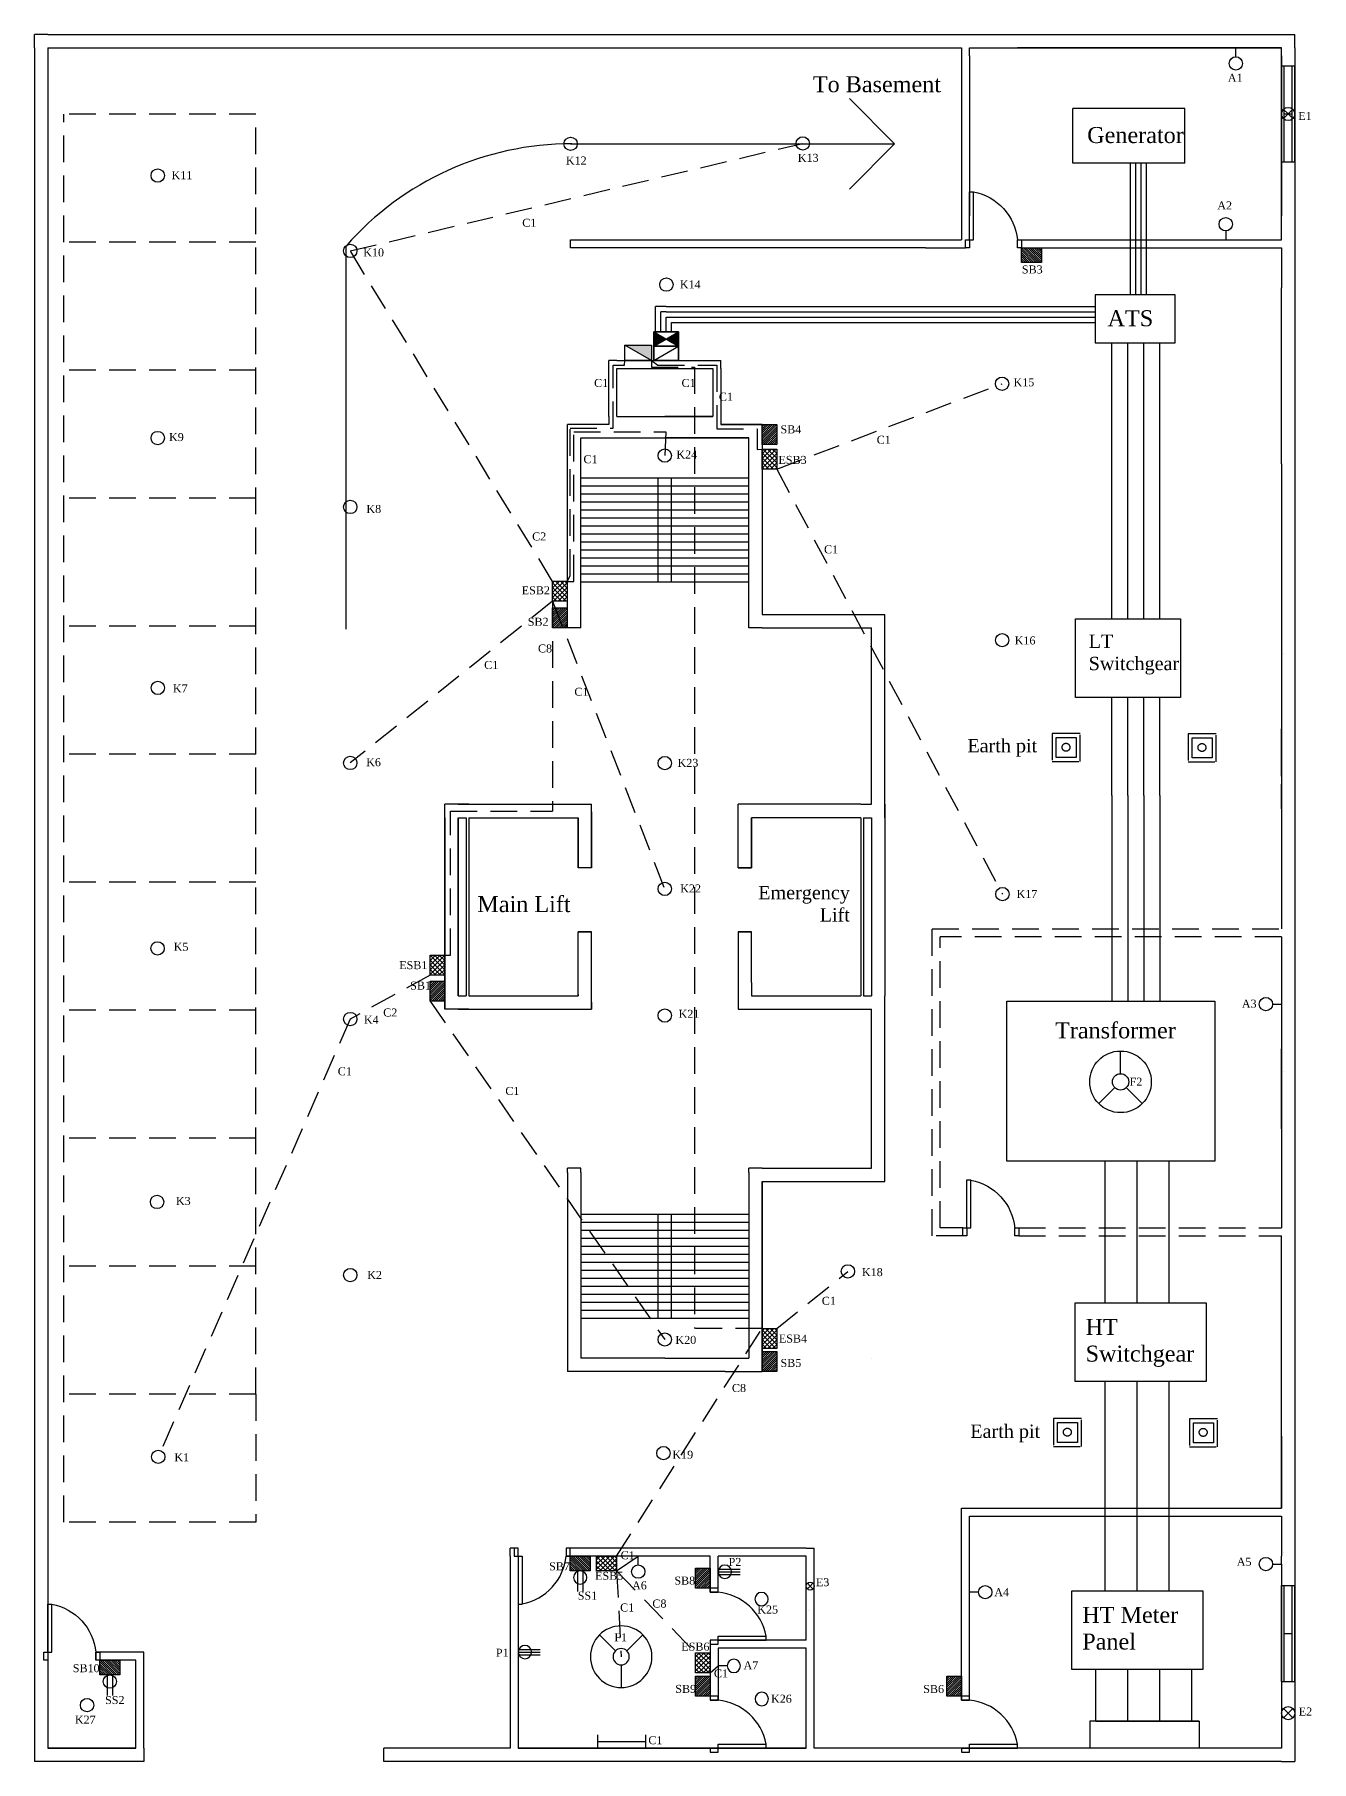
# Model space of a CAD drawing. Header units: inches. Extents: x 217 to 2985, y -231 to 1064.
# Drawn here: x 217 to 1175, y -231 to 1064 of the extents above; entities that cross this region are included whole.
import ezdxf

# ---------------------------------------------------------------- set-up
doc = ezdxf.new("R2010")
doc.units = ezdxf.units.IN
doc.header["$LTSCALE"] = 80
doc.header["$MEASUREMENT"] = 0
doc.linetypes.add('HIDDEN', pattern=[0.375, 0.25, -0.125])
for name, color, linetype in [('Basement', 18, 'Continuous'), ('Basement Fittings', 18, 'Continuous'), ('Doors', 210, 'Continuous'), ('Earth pit', 102, 'HIDDEN'), ('Entire Floor', 18, 'Continuous'), ('Fencing', 18, 'HIDDEN'), ('Fittings', 18, 'Continuous'), ('GF Emergency Conduit', 12, 'HIDDEN'), ('Ground Floor', 18, 'Continuous'), ('Ground Floor Doors and Windows', 18, 'Continuous'), ('Ground Floor Fittings', 18, 'Continuous'), ('Parking Dots', 18, 'HIDDEN'), ('Substation Connection', 212, 'Continuous'), ('Windows', 40, 'Continuous')]:
    doc.layers.add(name, color=color, linetype=linetype)
doc.styles.get("Standard").update_dxf_attribs({"font": 'times.ttf', "height": 24})

# ---------------------------------------------------------------- blocks, each defined once
blk = doc.blocks.new('Ceiling Light')
at = {"layer": 'Fittings'}
blk.add_circle((0, 0), 5, dxfattribs=at)
blk = doc.blocks.new('Door')
at = {"layer": 'Doors'}
for p, q in [((-6, 6), (-6, 42)), ((-3, 42), (-6, 42)), ((-3, 6), (-3, 42)), ((-3, 6), (-6, 6))]:
    blk.add_line(p, q, dxfattribs=at)
for points in [[(-42, 0), (-39, 0), (-39, 6), (-42, 6)], [(-3, 0), (0, 0), (0, 6), (-3, 6)]]:
    blk.add_lwpolyline(points, close=True, dxfattribs=at)
blk.add_arc((1.8, 1.7), 41, 100.959, 174.023, dxfattribs=at)
blk = doc.blocks.new('mirrored door')
at = {"layer": 'Doors', "xscale": -1}
blk.add_blockref('Door', (-42, 0), dxfattribs=at)
blk = doc.blocks.new('Large Window')
at = {"layer": 'Windows'}
for p, q in [((0, 10), (72, 10)), ((0, 10), (0, 0)), ((0, 8), (72, 8)), ((0, 2), (72, 2)), ((0, 0), (72, 0)), ((36, 8), (36, 2)), ((72, 10), (72, 0))]:
    blk.add_line(p, q, dxfattribs=at)
blk = doc.blocks.new('Scaled Window')
at = {"layer": 'Windows'}
blk.add_blockref('Large Window', (0, 0), dxfattribs=at)
blk = doc.blocks.new('Wall Light')
at = {"layer": 'Fittings'}
blk.add_line((-6.7, 0), (0, 0), dxfattribs=at)
blk.add_circle((-11.7, 0), 5, dxfattribs=at)
blk = doc.blocks.new('Fan')
at = {"layer": 'Fittings'}
for p, q in [((0, 6.1), (0, 23.1)), ((-4.3, -4.3), (-16.3, -16.3)), ((4.3, -4.3), (16.3, -16.3))]:
    blk.add_line(p, q, dxfattribs=at)
for radius in [23.1, 6.12]:
    blk.add_circle((0, 0), radius, dxfattribs=at)
blk = doc.blocks.new('3 pin socket')
at = {"layer": 'Fittings'}
for p, q in [((-0.4, 2), (-16.4, 2)), ((0, 0), (-16.4, 0)), ((-0.4, -2), (-16.4, -2))]:
    blk.add_line(p, q, dxfattribs=at)
blk.add_circle((-5, 0), 5, dxfattribs=at)
blk = doc.blocks.new('2 pin socket')
at = {"layer": 'Fittings'}
for p, q in [((0.4, 2), (15.4, 2)), ((0.4, -2), (15.4, -2))]:
    blk.add_line(p, q, dxfattribs=at)
blk.add_circle((5, 0), 5, dxfattribs=at)
blk = doc.blocks.new('Tube Light')
at = {"layer": 'Fittings'}
for p, q in [((0, 0), (-10, 0)), ((-5, 0), (-5, -36)), ((0, -36), (-10, -36))]:
    blk.add_line(p, q, dxfattribs=at)
blk = doc.blocks.new('SB New')
at = {"layer": 'Fittings'}
blk.add_lwpolyline([(0, 15), (11, 15), (11, 0), (0, 0)], close=True, dxfattribs=at)
blk = doc.blocks.new('Switch Board New')
at = {"layer": 'Fittings'}
h = blk.add_hatch(dxfattribs=at)
h.set_pattern_fill('ANSI31', color=256, scale=9, style=0)
h.set_pattern_definition([(45, (175.8461, 25.8349), (-0.795495, 0.795495), [])])
h.paths.add_polyline_path([(0, 15), (11, 15), (11, 0), (0, 0)])
blk.add_blockref('SB New', (0, 0), dxfattribs=at)
blk = doc.blocks.new('Emergency Switch Board')
at = {"layer": 'Fittings'}
h = blk.add_hatch(dxfattribs=at)
h.set_pattern_fill('ANSI37', color=256, scale=20, style=0)
h.set_pattern_definition([(45, (255.487, -103.99), (-1.767767, 1.767767), []), (135, (255.487, -103.99), (-1.767767, -1.767767), [])])
h.paths.add_polyline_path([(0, 15), (11, 15), (11, 0), (0, 0)])
blk.add_lwpolyline([(0, 15), (11, 15), (11, 0), (0, 0)], close=True, dxfattribs=at)
blk = doc.blocks.new('earth_pit')
at = {"layer": 'Earth pit'}
for p, q in [((7.7, 10.2), (-10.3, 10.2)), ((-10.3, 10.2), (-10.3, -10.8)), ((-7.3, 7.2), (7.7, 7.2)), ((-7.3, -7.8), (-7.3, 7.2)), ((10.7, 10.2), (7.7, 10.2)), ((7.7, 7.2), (7.7, -7.8)), ((10.7, -10.8), (10.7, 10.2)), ((-10.3, -10.8), (10.7, -10.8)), ((7.7, -7.8), (-7.3, -7.8))]:
    blk.add_line(p, q, dxfattribs=at)
blk.add_circle((0, 0), 2.96, dxfattribs=at)

msp = doc.modelspace()

# ---------------------------------------------------------------- hatches: boundary and pattern name
at = {"layer": 'Fittings'}
msp.add_hatch(color=256, dxfattribs=at).paths.add_polyline_path([(679.5, 831), (659.7, 831), (679.5, 819.5)])
at = {"layer": 'Ground Floor Fittings'}
for points in [[(690.5, 835.6), (681.2, 841), (681.2, 830.2)], [(699.7, 841), (690.5, 835.6), (699.7, 830.2)]]:
    msp.add_hatch(color=256, dxfattribs=at).paths.add_polyline_path(points)

# ---------------------------------------------------------------- linework, layer by layer
at = {"layer": 'Basement'}
msp.add_line((573.6, -77), (573.6, -221), dxfattribs=at)
at = {"layer": 'Basement Fittings'}
for p, q in [((930.2, 1054), (1152.2, 1054)), ((1152.2, 910), (1152.2, 1054)), ((1152.2, 742), (1152.2, 874)), ((647.5, 771.5), (616.5, 771.5)), ((616.5, 761.5), (616.5, 771.5)), ((762.5, 761.5), (762.5, 771.5)), ((762.5, 761.5), (762.5, 629)), ((762.5, 629), (854.5, 629)), ((854.5, 619), (854.5, 629)), ((762.5, 619), (844.5, 619)), ((762.5, 213.9), (844.5, 213.9)), ((762.5, 203.9), (844.5, 203.9)), ((844.5, 203.9), (854.5, 203.9)), ((616.5, 71.4), (616.5, 61.4)), ((762.5, 71.4), (762.5, 61.4)), ((734.8, 61.4), (762.5, 61.4)), ((573.6, -77), (573.6, -71)), ((795.6, -71), (801.6, -71)), ((801.6, -77), (801.6, -71)), ((801.6, -146), (801.6, -140))]:
    msp.add_line(p, q, dxfattribs=at)
at = {"layer": 'Entire Floor'}
for p, q in [((542.5, 486.7), (624.5, 486.7)), ((624.5, 486.7), (634.5, 486.7)), ((634.5, 481), (634.5, 486.7)), ((744.5, 439), (744.5, 486.7)), ((754.5, 486.7), (744.5, 486.7)), ((836.5, 486.7), (754.5, 486.7)), ((524.5, 476.7), (524.5, 343)), ((534.5, 476.7), (534.5, 343)), ((534.5, 476.7), (540.5, 476.7)), ((540.5, 476.7), (540.5, 343)), ((542.5, 476.7), (542.5, 343)), ((542.5, 476.7), (624.5, 476.7)), ((836.5, 476.7), (754.5, 476.7)), ((836.5, 476.7), (836.5, 353.2)), ((838.5, 476.7), (844.5, 476.7)), ((838.5, 476.7), (838.5, 353.2)), ((844.5, 476.7), (844.5, 353.2)), ((854.5, 476.7), (854.5, 353.2)), ((624.5, 383.3), (624.5, 391)), ((634.5, 338.4), (634.5, 391)), ((744.5, 391), (744.5, 343.2)), ((754.5, 353.2), (754.5, 343)), ((836.5, 353.2), (836.5, 343)), ((534.5, 343), (540.5, 343)), ((542.5, 343), (624.5, 343)), ((744.5, 343.2), (744.5, 333)), ((754.5, 343), (836.5, 343)), ((854.5, 333), (854.5, 343.2)), ((542.5, 333), (624.5, 333)), ((624.5, 333), (634.5, 333)), ((744.5, 333), (844.5, 333))]:
    msp.add_line(p, q, dxfattribs=at)
at = {"layer": 'Fencing'}
for p, q in [((890.2, 163), (890.2, 393.4)), ((890.2, 393.4), (1152.2, 393.4)), ((896.2, 169), (896.2, 387.4)), ((1152.2, 387.4), (896.2, 387.4)), ((913.2, 169), (896.2, 169)), ((955.2, 169), (1152.2, 169)), ((913.2, 163), (890.2, 163)), ((955.2, 163), (1152.2, 163))]:
    msp.add_line(p, q, dxfattribs=at)
at = {"layer": 'Fittings'}
for p, q in [((679.5, 819.5), (659.6, 831)), ((524.5, 476.7), (524.5, 486.7)), ((542.5, 486.7), (534.5, 486.7)), ((634.5, 439), (634.5, 481)), ((836.5, 486.7), (844.5, 486.7)), ((854.5, 476.7), (854.5, 486.7)), ((624.5, 439), (624.5, 476.7)), ((624.5, 439), (624.5, 476.7)), ((754.5, 439), (754.5, 476.7)), ((634.5, 439), (624.5, 439)), ((754.5, 439), (744.5, 439)), ((624.5, 344.2), (624.5, 391)), ((634.5, 391), (624.5, 391)), ((754.5, 391), (744.5, 391)), ((754.5, 353.2), (754.5, 391)), ((854.5, 353.2), (854.5, 343.2)), ((524.5, 343), (524.5, 333)), ((624.5, 344.2), (624.5, 343)), ((634.5, 338.4), (634.5, 333)), ((542.5, 333), (534.5, 333))]:
    msp.add_line(p, q, dxfattribs=at)
msp.add_lwpolyline([(659.6, 831), (679.5, 831), (679.5, 819.5), (659.6, 819.5)], close=True, dxfattribs=at)
at = {"layer": 'GF Emergency Conduit'}
for p, q in [((453.6, 901.7), (793, 982.3)), ((605.4, 653.9), (453.6, 901.7)), ((650.7, 768.9), (650.7, 816.1)), ((650.7, 816.1), (659.4, 816.1)), ((659.4, 816.1), (659.6, 819.5)), ((679.5, 819.5), (684.3, 816.1)), ((679.5, 819.5), (679.5, 814.5)), ((684.3, 816.1), (728.5, 816.1)), ((728.5, 816.1), (728.5, 768.2)), ((679.5, 814.5), (711.8, 814.5)), ((711.8, 814.5), (711.8, 93.6)), ((773.5, 738.1), (942.5, 802.1)), ((618.5, 658.1), (618.5, 768.9)), ((618.5, 768.9), (650.7, 768.9)), ((621.4, 653.9), (621.4, 766.1)), ((621.4, 766.1), (690.2, 766.1)), ((690.2, 766.1), (689.5, 748.2)), ((728.5, 768.2), (758.8, 768.2)), ((758.8, 768.2), (758.8, 752.9)), ((758.8, 752.9), (762.5, 753.1)), ((773.5, 738.1), (942.8, 419.4)), ((616.4, 653.9), (618.5, 658.1)), ((616.4, 653.9), (621.4, 653.9)), ((605.4, 639), (453.6, 517.7)), ((605.4, 639), (689.5, 422.9)), ((605.4, 639), (605.4, 481.7)), ((528.7, 373.5), (528.7, 481.7)), ((528.7, 481.7), (605.4, 481.7)), ((524.4, 373.5), (528.7, 373.5)), ((513.4, 358.6), (453.6, 325.7)), ((513.4, 339.2), (689.5, 85.4)), ((453.6, 325.7), (309.5, -2.6)), ((773.5, 93.6), (826.9, 136.5)), ((653.4, -77.1), (762.5, 93.6)), ((762.5, 93.6), (711.8, 93.6)), ((653.4, -88.1), (669.6, -77)), ((653.4, -88.1), (656.8, -152.5)), ((653.4, -88.1), (712.6, -149.6)), ((723.6, -164.5), (729.6, -159.4))]:
    msp.add_line(p, q, dxfattribs=at)
at = {"layer": 'Ground Floor'}
for p, q in [((216.7, 1054), (216.7, 1064)), ((226.7, 1064), (216.7, 1064)), ((226.7, 1064), (1152.2, 1064)), ((1152.2, 1064), (1162.2, 1064)), ((1162.2, 1054), (1162.2, 1064)), ((216.7, 1054), (216.7, -221)), ((226.7, 1054), (912.2, 1054)), ((226.7, 1054), (226.7, -149)), ((912.2, 1054), (912.2, 922)), ((918.2, 1048), (918.2, 1054)), ((918.2, 1054), (930.2, 1054)), ((1152.2, 1054), (954.2, 1054)), ((1162.2, 1054), (1162.2, -221)), ((918.2, 1048), (918.2, 928)), ((1152.2, 1048), (1152.2, 1024)), ((1152.2, 1048), (1152.2, 928)), ((861.9, 982), (828, 1015.9)), ((618.9, 982), (861.9, 982)), ((861.9, 982), (828, 948)), ((912.2, 922), (912.2, 910)), ((618.9, 904), (618.9, 910)), ((618.9, 910), (885.2, 910)), ((885.2, 910), (912.2, 910)), ((954.2, 910), (1152.2, 910)), ((450.5, 618), (450.5, 905.4)), ((885.2, 904), (618.9, 904)), ((885.2, 904), (915.2, 904)), ((957.2, 904), (1152.2, 904)), ((1152.2, 904), (1152.2, 874)), ((1152.2, 904), (1152.2, 874)), ((647.5, 813.5), (647.5, 819.5)), ((653.5, 819.5), (647.5, 819.5)), ((653.5, 819.5), (725.5, 819.5)), ((689.5, 819.5), (725.5, 819.5)), ((725.5, 819.5), (731.5, 819.5)), ((731.5, 813.5), (731.5, 819.5)), ((647.5, 777.5), (647.5, 813.5)), ((653.5, 777.5), (653.5, 813.5)), ((653.5, 813.5), (725.5, 813.5)), ((689.5, 813.5), (725.5, 813.5)), ((725.5, 813.5), (725.5, 777.5)), ((731.5, 813.5), (731.5, 777.5)), ((647.5, 777.5), (647.5, 771.5)), ((653.5, 777.5), (725.5, 777.5)), ((725.5, 777.5), (689.5, 777.5)), ((731.5, 777.5), (731.5, 771.5)), ((762.5, 771.5), (731.5, 771.5)), ((731.5, 771.5), (762.5, 771.5)), ((616.5, 619), (616.5, 761.5)), ((626.5, 619), (626.5, 761.5)), ((626.5, 761.5), (752.5, 761.5)), ((752.5, 761.5), (689.5, 761.5)), ((752.5, 619), (752.5, 761.5)), ((1152.2, 742), (1152.2, 681.7)), ((626.5, 731.5), (752.5, 731.5)), ((626.5, 725.5), (752.5, 725.5)), ((684.5, 653.5), (684.5, 731.5)), ((694.5, 653.5), (694.5, 731.5)), ((626.5, 719.5), (752.5, 719.5)), ((626.5, 713.5), (752.5, 713.5)), ((626.5, 707.5), (752.5, 707.5)), ((626.5, 701.5), (752.5, 701.5)), ((626.5, 695.5), (752.5, 695.5)), ((626.5, 689.5), (752.5, 689.5)), ((626.5, 683.5), (752.5, 683.5)), ((626.5, 677.5), (752.5, 677.5)), ((1152.2, 681.7), (1152.2, 675.7)), ((1152.2, 675.7), (1152.2, 507.7)), ((1152.2, 675.7), (1152.2, 507.7)), ((626.5, 671.5), (752.5, 671.5)), ((626.5, 665.5), (752.5, 665.5)), ((626.5, 659.5), (752.5, 659.5)), ((626.5, 653.5), (752.5, 653.5)), ((626.5, 619), (616.5, 619)), ((762.5, 619), (752.5, 619)), ((844.5, 486.7), (844.5, 619)), ((854.5, 486.7), (854.5, 619)), ((1152.2, 507.7), (1152.2, 543.4)), ((1152.2, 507.7), (1152.2, 501.7)), ((1152.2, 483.4), (1152.2, 501.7)), ((1152.2, 501.7), (1152.2, 483.4)), ((534.5, 486.7), (524.5, 486.7)), ((524.5, 333), (524.5, 486.7)), ((534.5, 486.7), (542.5, 486.7)), ((634.5, 481), (634.5, 439)), ((836.5, 486.7), (844.5, 486.7)), ((854.5, 486.7), (854.5, 476.7)), ((1152.2, 483.4), (1152.2, 393.4)), ((534.5, 343), (534.5, 476.7)), ((624.5, 476.7), (624.5, 439)), ((754.5, 476.7), (754.5, 439)), ((744.5, 439), (754.5, 439)), ((624.5, 391), (634.5, 391)), ((744.5, 391), (754.5, 391)), ((754.5, 353.2), (754.5, 391)), ((624.5, 343), (624.5, 383.3)), ((1152.2, 387.4), (1152.2, 169)), ((838.5, 353.2), (838.5, 343)), ((844.5, 353.2), (844.5, 343)), ((854.5, 353.2), (854.5, 343.2)), ((634.5, 333), (634.5, 338.4)), ((838.5, 343), (844.5, 343)), ((534.5, 333), (524.5, 333)), ((534.5, 333), (542.5, 333)), ((844.5, 213.9), (844.5, 333)), ((854.5, 213.9), (854.5, 333)), ((1152.2, 243.4), (1152.2, 303.4)), ((1152.2, 303.4), (1152.2, 243.4)), ((626.5, 213.9), (616.5, 213.9)), ((616.5, 210.7), (616.5, 213.9)), ((616.5, 210.7), (616.5, 71.4)), ((626.5, 210.7), (626.5, 213.9)), ((626.5, 210.7), (626.5, 71.4)), ((762.5, 213.9), (752.5, 213.9)), ((752.5, 210.7), (752.5, 213.9)), ((752.5, 210.7), (752.5, 71.4)), ((854.5, 203.9), (854.5, 213.9)), ((762.5, 203.9), (762.5, 71.4)), ((762.5, 71.4), (762.5, 203.9)), ((626.5, 179.4), (752.5, 179.4)), ((626.5, 173.4), (752.5, 173.4)), ((684.5, 101.4), (684.5, 179.4)), ((694.5, 101.4), (694.5, 179.4)), ((626.5, 167.4), (752.5, 167.4)), ((626.5, 161.4), (752.5, 161.4)), ((626.5, 155.4), (752.5, 155.4)), ((1152.2, 13), (1152.2, 163)), ((626.5, 149.4), (752.5, 149.4)), ((626.5, 143.4), (752.5, 143.4)), ((626.5, 137.4), (752.5, 137.4)), ((626.5, 131.4), (752.5, 131.4)), ((626.5, 125.4), (752.5, 125.4)), ((626.5, 119.4), (752.5, 119.4)), ((626.5, 119.4), (752.5, 119.4)), ((626.5, 119.4), (752.5, 119.4)), ((626.5, 113.4), (752.5, 113.4)), ((626.5, 107.4), (752.5, 107.4)), ((626.5, 101.4), (752.5, 101.4)), ((689.5, 71.4), (626.5, 71.4)), ((689.5, 71.4), (752.5, 71.4)), ((844.5, 71.4), (844.5, 71.4)), ((844.5, 71.4), (844.5, 71.4)), ((844.5, 71.4), (844.5, 71.4)), ((844.5, 71.4), (844.5, 71.4)), ((689.5, 61.4), (616.5, 61.4)), ((734.8, 61.4), (689.5, 61.4)), ((1152.2, -41), (1152.2, 13)), ((1152.2, 13), (1152.2, -41)), ((912.2, -185), (912.2, -41)), ((912.2, -41), (1152.2, -41)), ((918.2, -47), (1152.2, -47)), ((918.2, -185), (918.2, -47)), ((1152.2, -47), (1152.2, -77)), ((579.6, -71), (573.6, -71)), ((573.6, -77), (573.6, -221)), ((579.6, -77), (579.6, -71)), ((579.6, -77), (579.6, -221)), ((795.6, -71), (615.6, -71)), ((615.6, -71), (615.6, -77)), ((723.6, -77), (615.6, -77)), ((723.6, -104), (723.6, -77)), ((795.6, -77), (729.6, -77)), ((729.6, -104), (729.6, -77)), ((795.6, -140), (795.6, -77)), ((795.6, -140), (795.6, -77)), ((801.6, -140), (801.6, -77)), ((1152.2, -83), (1152.2, -77)), ((1152.2, -83), (1152.2, -221)), ((729.6, -104), (723.6, -104)), ((723.6, -140), (723.6, -185)), ((729.6, -140), (723.6, -140)), ((795.6, -140), (729.6, -140)), ((226.7, -155), (226.7, -221)), ((298.7, -149), (262.7, -149)), ((292.7, -155), (262.7, -155)), ((292.7, -221), (292.7, -155)), ((298.7, -221), (298.7, -149)), ((795.6, -146), (729.6, -146)), ((729.6, -146), (729.6, -185)), ((795.6, -221), (795.6, -146)), ((795.6, -221), (795.6, -146)), ((795.6, -221), (795.6, -146)), ((801.6, -221), (801.6, -146)), ((729.6, -185), (723.6, -185)), ((918.2, -185), (912.2, -185)), ((216.7, -221), (216.7, -231)), ((226.7, -231), (216.7, -231)), ((226.7, -221), (292.7, -221)), ((292.7, -221), (226.7, -221)), ((298.7, -231), (226.7, -231)), ((298.7, -221), (298.7, -231)), ((478.7, -231), (478.7, -221)), ((573.6, -221), (478.7, -221)), ((1152.2, -231), (478.7, -231)), ((579.6, -221), (723.6, -221)), ((795.6, -221), (579.6, -221)), ((723.6, -221), (729.6, -221)), ((729.6, -221), (795.6, -221)), ((912.2, -221), (801.6, -221)), ((912.2, -221), (918.2, -221)), ((1032.2, -221), (918.2, -221)), ((1152.2, -221), (918.2, -221)), ((1032.2, -221), (1008.2, -221)), ((1038.2, -221), (1032.2, -221)), ((1152.2, -221), (1038.2, -221)), ((1152.2, -221), (1038.2, -221)), ((1152.2, -221), (1038.2, -221)), ((1152.2, -231), (1162.2, -231)), ((1162.2, -221), (1162.2, -231))]:
    msp.add_line(p, q, dxfattribs=at)
msp.add_arc((619.3, 757.7), 224.3, 89.903, 138.8196, dxfattribs=at)
at = {"layer": 'Ground Floor Fittings'}
for p, q in [((1157.2, 1004.4), (1153.7, 1007.8)), ((1157.2, 1004.4), (1153.7, 1000.9)), ((1157.2, 1004.4), (1160.7, 1007.9)), ((1157.2, 1004.4), (1160.7, 1000.9)), ((1153.7, 996.4), (1153.7, 996.4)), ((681.2, 830.2), (699.7, 841)), ((681.2, 841), (699.7, 830.2)), ((681.2, 819.5), (699.7, 830.2)), ((1153.7, 600.1), (1153.7, 600.1)), ((1153.7, 286.6), (1153.7, 286.6)), ((1153.7, -74.6), (1153.7, -74.6)), ((798.6, -99.5), (796.5, -97.4)), ((798.6, -99.5), (796.5, -101.6)), ((798.6, -99.5), (800.7, -97.4)), ((798.6, -99.5), (800.7, -101.6)), ((797.2, -117.6), (797.2, -117.6)), ((226.7, -149), (226.7, -155)), ((262.7, -149), (262.7, -155)), ((1157.2, -194.8), (1153.7, -191.3)), ((1153.7, -191.3), (1153.7, -191.3)), ((1157.2, -194.8), (1160.7, -191.3)), ((1157.2, -194.8), (1153.7, -198.3)), ((1157.2, -194.8), (1160.7, -198.3))]:
    msp.add_line(p, q, dxfattribs=at)
for points in [[(681.2, 830.2), (681.2, 841), (699.7, 841), (699.7, 830.2)], [(681.2, 819.5), (681.2, 830.2), (699.7, 830.2), (699.7, 819.5)]]:
    msp.add_lwpolyline(points, close=True, dxfattribs=at)
for centre, radius in [((1157.2, 1004.4), 4.95), ((798.6, -99.5), 2.99), ((1157.2, -194.8), 4.95)]:
    msp.add_circle(centre, radius, dxfattribs=at)
at = {"layer": 'Parking Dots'}
for p, q in [((238.7, -51.7), (238.7, 1004.3)), ((382.7, 1004.3), (238.7, 1004.3)), ((382.7, 44.3), (382.7, 1004.3)), ((382.7, 908.3), (238.7, 908.3)), ((382.7, 812.3), (238.7, 812.3)), ((382.7, 716.3), (238.7, 716.3)), ((382.7, 620.3), (238.7, 620.3)), ((382.7, 524.3), (238.7, 524.3)), ((382.7, 428.3), (238.7, 428.3)), ((382.7, 332.3), (238.7, 332.3)), ((382.7, 236.3), (238.7, 236.3)), ((382.7, 140.3), (238.7, 140.3)), ((382.7, 44.3), (238.7, 44.3)), ((382.7, 44.3), (382.7, -51.7)), ((382.7, -51.7), (238.7, -51.7))]:
    msp.add_line(p, q, dxfattribs=at)
at = {"layer": 'Substation Connection'}
for p, q in [((995.6, 967.6), (995.6, 1008.4)), ((1079.6, 1008.4), (995.6, 1008.4)), ((1079.6, 967.6), (1079.6, 1008.4)), ((1079.6, 967.6), (995.6, 967.6)), ((1038.9, 955.4), (1038.9, 967.6)), ((1042.9, 955.4), (1042.9, 967.6)), ((1046.9, 955.4), (1046.9, 967.6)), ((1050.9, 955.4), (1050.9, 967.6)), ((1038.9, 868.8), (1038.9, 955.4)), ((1042.9, 868.8), (1042.9, 955.4)), ((1046.9, 868.8), (1046.9, 955.4)), ((1050.9, 868.8), (1050.9, 955.4)), ((1072.4, 868.8), (1012.4, 868.8)), ((1012.4, 868.8), (1012.4, 832.8)), ((1072.4, 832.8), (1072.4, 868.8)), ((682.5, 852), (682.5, 860)), ((690.5, 860), (682.5, 860)), ((686.5, 852), (686.5, 856)), ((690.5, 856), (686.5, 856)), ((690.5, 860), (876.9, 860)), ((690.5, 856), (876.9, 856)), ((690.5, 856), (876.9, 856)), ((872.9, 860), (1012.4, 860)), ((872.9, 856), (1012.4, 856)), ((876.9, 860), (884.9, 860)), ((876.9, 856), (880.9, 856)), ((682.5, 841), (682.5, 852)), ((686.5, 841), (686.5, 852)), ((690.5, 841), (690.5, 852)), ((690.5, 852), (876.9, 852)), ((694.5, 848), (872.9, 848)), ((694.5, 841), (694.5, 848)), ((872.9, 852), (1012.4, 852)), ((872.9, 848), (1012.4, 848)), ((1012.4, 832.8), (1072.4, 832.8)), ((1025, 665), (1025, 832.8)), ((1037, 665), (1037, 832.8)), ((1049, 665), (1049, 832.8)), ((1061, 665), (1061, 832.8)), ((1025, 625.8), (1025, 665)), ((1037, 625.8), (1037, 665)), ((1049, 625.8), (1049, 665)), ((1061, 625.8), (1061, 665)), ((997.7, 566.7), (997.7, 625.8)), ((997.7, 625.8), (1076.4, 625.8)), ((1076.4, 625.8), (1076.4, 566.7)), ((1076.4, 566.7), (997.7, 566.7)), ((1025, 493.2), (1025, 566.7)), ((1037, 493.2), (1037, 566.7)), ((1049, 493.2), (1049, 566.7)), ((1061, 493.2), (1061, 566.7)), ((1025, 493.2), (1025, 427.4)), ((1037, 493.2), (1037, 427.4)), ((1049, 493.2), (1049, 427.4)), ((1061, 493.2), (1061, 427.4)), ((1025, 427.4), (1025, 339)), ((1037, 427.4), (1037, 339)), ((1049, 427.4), (1049, 339)), ((1061, 427.4), (1061, 339)), ((946.2, 219), (946.2, 339)), ((946.2, 339), (1102.2, 339)), ((1102.2, 339), (1102.2, 219)), ((1102.2, 219), (946.2, 219)), ((1020, 112.9), (1020, 219)), ((1044, 112.9), (1044, 219)), ((1068, 112.9), (1068, 219)), ((997.3, 53.9), (997.3, 112.9)), ((997.3, 112.9), (1095.7, 112.9)), ((1095.7, 112.9), (1095.7, 53.9)), ((1095.7, 53.9), (997.3, 53.9)), ((1020, -103), (1020, 53.9)), ((1044, -103), (1044, 53.9)), ((1068, -103), (1068, 53.9)), ((994.8, -162), (994.8, -103)), ((994.8, -103), (1093.2, -103)), ((1093.2, -103), (1093.2, -162)), ((1093.2, -162), (994.8, -162)), ((1013, -200.9), (1013, -162)), ((1037, -200.9), (1037, -162)), ((1061, -200.9), (1061, -162)), ((1085, -200.9), (1085, -162)), ((1090.4, -200.9), (1008.4, -200.9)), ((1008.4, -200.9), (1008.4, -221)), ((1013, -200.9), (1090.4, -200.9)), ((1090.4, -200.9), (1090.4, -221))]:
    msp.add_line(p, q, dxfattribs=at)
for points in [[(681.2, 830.2), (699.7, 830.2), (699.7, 841), (681.2, 841)], [(681.2, 819.5), (699.7, 819.5), (699.7, 830.2), (681.2, 830.2)]]:
    msp.add_lwpolyline(points, close=True, dxfattribs=at)

# ---------------------------------------------------------------- block references
at = {"layer": 'Earth pit'}
for p in [(990.5, 529.5), (1092.5, 529.3), (991.5, 15.9), (1093.4, 15.7)]:
    msp.add_blockref('earth_pit', p, dxfattribs=at)
at = {"layer": 'Fittings'}
for p in [(762.5, 756.5), (762.5, 61.4)]:
    msp.add_blockref('Switch Board New', p, dxfattribs=at)
for p, rotation in [((618.6, -77), 270), ((912.2, -167.1), 180)]:
    msp.add_blockref('Switch Board New', p, dxfattribs=dict(at, rotation=rotation))
at = {"layer": 'Ground Floor Doors and Windows'}
for name, p, rotation in [('Scaled Window', (1162.2, 968.4), 90), ('Scaled Window', (1162.2, -171.1), 90), ('Door', (723.6, -224), 270), ('Door', (912.2, -224), 270)]:
    msp.add_blockref(name, p, dxfattribs=dict(at, rotation=rotation))
for p in [(957.2, 904), (955.2, 163), (265.7, -155)]:
    msp.add_blockref('mirrored door', p, dxfattribs=at)
at = {"layer": 'Ground Floor Doors and Windows', "xscale": -1}
for p, rotation in [((618.6, -71), 180), ((723.6, -101), 270)]:
    msp.add_blockref('mirrored door', p, dxfattribs=dict(at, rotation=rotation))
at = {"layer": 'Ground Floor Fittings'}
for name, p, rotation in [('Wall Light', (1117.9, 1054), 90), ('Wall Light', (1110.3, 910), 270), ('Switch Board New', (957.2, 904), 270), ('Emergency Switch Board', (653.4, -88.1), 90), ('Wall Light', (669.6, -77), 90), ('Switch Board New', (723.6, -86.1), 180), ('Wall Light', (918.2, -104.1), 180), ('Switch Board New', (265.7, -155), 270), ('2 pin socket', (273.2, -166.1), 270), ('Switch Board New', (723.6, -167.1), 180)]:
    msp.add_blockref(name, p, dxfattribs=dict(at, rotation=rotation))
for name, p in [('Ceiling Light', (618.9, 982)), ('Ceiling Light', (793, 982.3)), ('Ceiling Light', (309.1, 958.2)), ('Ceiling Light', (453.6, 901.7)), ('Ceiling Light', (690.7, 876.4)), ('Ceiling Light', (942.5, 802.1)), ('Ceiling Light', (309.1, 761.4)), ('Ceiling Light', (689.5, 748.2)), ('Emergency Switch Board', (762.5, 738.1)), ('Ceiling Light', (453.6, 709.7)), ('Emergency Switch Board', (605.4, 639)), ('Switch Board New', (605.4, 619)), ('Ceiling Light', (942.6, 609.8)), ('Ceiling Light', (309.2, 574)), ('Ceiling Light', (453.6, 517.7)), ('Ceiling Light', (689.5, 517.6)), ('Ceiling Light', (689.5, 423.3)), ('Ceiling Light', (942.8, 419.4)), ('Ceiling Light', (309, 378.7)), ('Emergency Switch Board', (513.4, 358.6)), ('Switch Board New', (513.4, 339.2)), ('Wall Light', (1152.2, 336.9)), ('Ceiling Light', (453.6, 325.7)), ('Ceiling Light', (689.5, 328.3)), ('Fan', (1031.4, 278.6)), ('Ceiling Light', (308.6, 188.5)), ('Ceiling Light', (453.6, 133.7)), ('Ceiling Light', (826.9, 136.5)), ('Emergency Switch Board', (762.5, 78.6)), ('Ceiling Light', (689.5, 85.4)), ('Ceiling Light', (309.5, -2.6)), ('Ceiling Light', (688.5, 0.2)), ('Wall Light', (1152.2, -83)), ('Emergency Switch Board', (712.6, -164.5)), ('Ceiling Light', (256.1, -188.8))]:
    msp.add_blockref(name, p, dxfattribs=at)
at = {"layer": 'Ground Floor Fittings', "xscale": -1}
for name, p, rotation in [('2 pin socket', (626.1, -88.1), 90), ('Ceiling Light', (762.1, -109.3), 180), ('Fan', (656.8, -152.5), 180), ('Ceiling Light', (762.3, -184.2), 180), ('Tube Light', (639.3, -221), 90)]:
    msp.add_blockref(name, p, dxfattribs=dict(at, rotation=rotation))
for name, p in [('3 pin socket', (729.6, -88.8)), ('3 pin socket', (579.6, -149)), ('Wall Light', (729.6, -159.4))]:
    msp.add_blockref(name, p, dxfattribs=at)

# ---------------------------------------------------------------- texts
at = {"layer": 'Entire Floor'}
for s, insert, char_height, width, attachment_point in [('Main Lift', (548.9, 417.9), 12, 100.716, 1), ('Emergency\\P      Lift', (828.4, 425.5), 10, 87.287, 3)]:
    msp.add_mtext(s, dxfattribs=dict(at, insert=insert, char_height=char_height, width=width, attachment_point=attachment_point))
at = {"layer": 'Fittings', "char_height": 6, "attachment_point": 1}
for s, insert, width in [('SB4', (776.3, 770.9), 52.855), ('SB5', (776.3, 70.8), 41.884), ('SB7', (602.7, -81.7), 41.884), ('SB8', (696.7, -92.4), 41.884), ('SB10', (245.4, -158.1), 41.884), ('SB9', (697.4, -173.6), 41.884), ('SB6', (883.4, -173.7), 41.884)]:
    msp.add_mtext(s, dxfattribs=dict(at, insert=insert, width=width))
at = {"layer": 'GF Emergency Conduit', "char_height": 6, "attachment_point": 1}
for s, insert, width in [('C1', (582.6, 925.8), 40.102), ('C1', (636.5, 805.7), 30.701), ('C1', (702.1, 805.7), 30.701), ('C1', (730.1, 795.4), 30.701), ('C1', (848.5, 763.1), 40.102), ('C1', (628.5, 748.5), 40.102), ('C2', (590, 690.6), 40.102), ('C1', (809, 680.9), 40.102), ('C8', (594.4, 606.6), 30.701), ('C1', (554, 594.2), 40.102), ('C1', (621.7, 574.1), 30.701), ('C2', (478.3, 333.6), 40.102), ('C1', (444.2, 289.5), 40.102), ('C1', (569.9, 274.8), 40.102), ('C1', (807.3, 117.4), 40.102), ('C8', (739.9, 52), 30.701), ('C1', (656.4, -73.4), 40.102), ('C1', (656, -112.6), 40.102), ('C8', (680.2, -109.6), 30.701), ('C1', (726.4, -162), 40.102)]:
    msp.add_mtext(s, dxfattribs=dict(at, insert=insert, width=width))
at = {"layer": 'Ground Floor', "insert": (800.6, 1032.7), "char_height": 12, "width": 144.505, "attachment_point": 1}
msp.add_mtext('To Basement', dxfattribs=at)
at = {"layer": 'Ground Floor Fittings', "char_height": 6, "attachment_point": 1}
for s, insert, width in [('A1', (1111.9, 1034.5), 48.113), ('E1', (1164.7, 1005.9), 48.113), ('K12', (615.3, 972.5), 37.8), ('K13', (789.3, 974.5), 37.8), ('K11', (319.5, 961.5), 37.8), ('A2', (1104, 938.8), 48.113), ('K10', (463.3, 903.6), 37.8), ('SB3', (957.4, 890.8), 33.195), ('K14', (700.8, 879.6), 37.8), ('K15', (951.1, 806.2), 37.8), ('K9', (317.6, 765.1), 37.8), ('K24', (698.2, 752), 37.8), ('ESB3', (774.8, 748), 37.802), ('K8', (465.7, 711.2), 37.8), ('ESB2', (582.2, 650.2), 37.802), ('SB2', (586.7, 626.6), 37.802), ('K16', (952, 612.6), 37.8), ('K7', (320.5, 576.6), 37.8), ('K6', (465.5, 521.3), 37.8), ('K23', (699.1, 520.8), 37.8), ('K22', (701.1, 426.6), 37.8), ('K17', (953.4, 422.5), 37.8), ('K5', (321.1, 382.9), 37.8), ('ESB1', (490.3, 369.1), 31.609), ('SB1', (498.5, 353.8), 31.609), ('A3', (1122.4, 340.2), 48.113), ('K4', (463.8, 328.2), 37.8), ('K21', (699.9, 332.6), 37.8), ('F2', (1038.2, 281.7), 48.113), ('K3', (322.8, 192.3), 37.8), ('K2', (466.3, 136.8), 37.8), ('K18', (837.4, 138.9), 37.8), ('K20', (697.5, 88.1), 37.8), ('ESB4', (775.1, 89.1), 37.802), ('K1', (321.6, 0.1), 37.8), ('K19', (695.2, 2), 37.8), ('ESB5', (637.2, -88.8), 37.802), ('P2', (737.4, -78.4), 19.307), ('A5', (1118.6, -78.3), 48.113), ('A6', (665, -96), 48.113), ('E3', (802.9, -93.6), 21.718), ('A4', (936.7, -101.1), 48.113), ('SS1', (624.2, -103.7), 53.352), ('K25', (758.9, -114.1), 37.8), ('F1', (651.7, -134.9), 48.113), ('ESB6', (701.9, -141.9), 37.802), ('P1', (562.8, -146.5), 19.307), ('A7', (748.6, -155.9), 48.113), ('K26', (769.2, -181), 37.8), ('SS2', (269.6, -182), 53.352), ('E2', (1165.1, -190.6), 48.113), ('K27', (247, -196.7), 37.8), ('C1', (677.2, -212.1), 43.144)]:
    msp.add_mtext(s, dxfattribs=dict(at, insert=insert, width=width))
at = {"layer": 'Substation Connection', "attachment_point": 1}
for s, insert, char_height, width in [('Generator', (1006.4, 994.6), 12, 61.322), ('ATS', (1021.7, 857.2), 12, 35.702), ('LT^JSwitchgear', (1007.5, 614), 10, 60.104), ('Transformer', (982.3, 323.2), 12, 114.05), ('HT\\PSwitchgear', (1005.2, 100.8), 12, 90.518), ('HT Meter\\PPanel', (1002.7, -115.1), 12, 90.518)]:
    msp.add_mtext(s, dxfattribs=dict(at, insert=insert, char_height=char_height, width=width))
at = {"layer": 'Substation Connection', "color": 112, "char_height": 10, "width": 60.104, "attachment_point": 1}
for insert in [(916.5, 535.7), (918.7, 21.6)]:
    msp.add_mtext('Earth pit', dxfattribs=dict(at, insert=insert))

doc.saveas('drawing.dxf')
